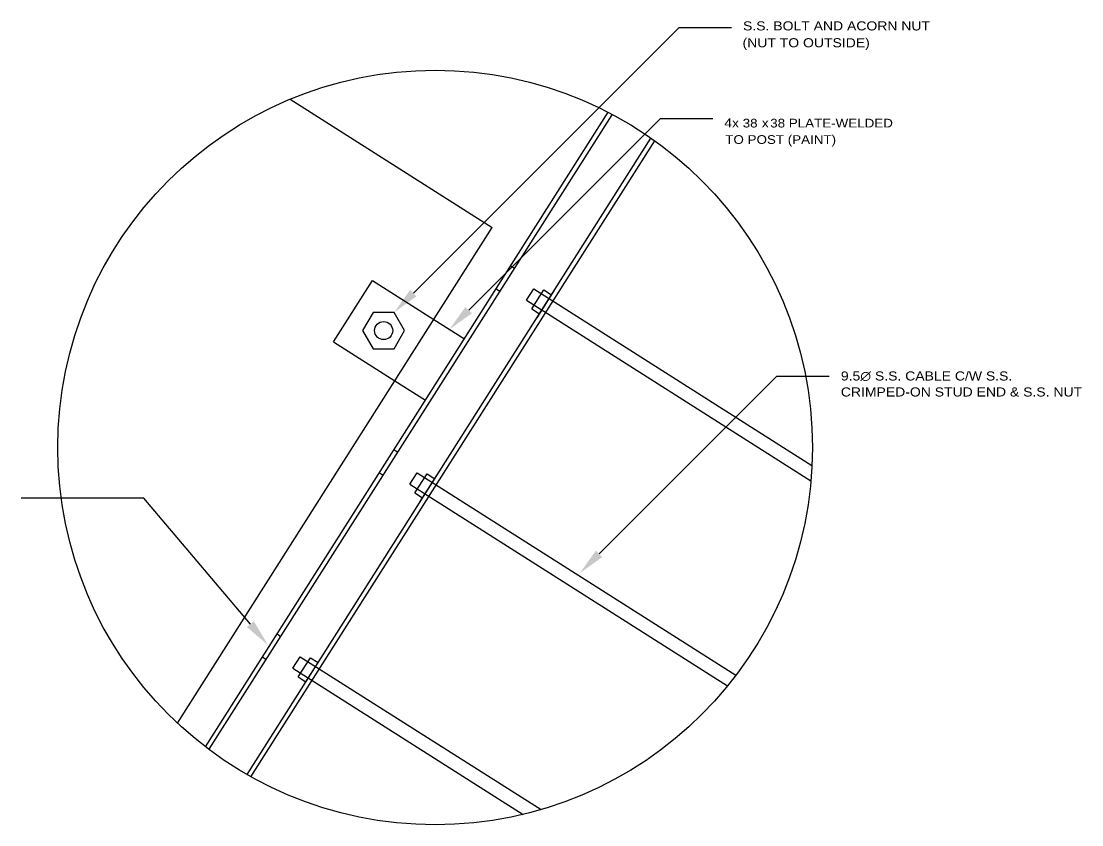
# Model space of a CAD drawing. Header units: inches. Extents: x -54 to 1371, y 14 to 582.
# Drawn here: x 657.84 to 687.04, y 559.66 to 581.78 of the extents above; entities that cross this region are included whole.
import ezdxf

# ---------------------------------------------------------------- set-up
doc = ezdxf.new("R2010")
doc.units = ezdxf.units.IN
doc.header["$MEASUREMENT"] = 0
for name, color, linetype in [('Arch_Section_Handrail', 1, 'Continuous'), ('Dim', 5, 'Continuous'), ('Mleader @ 4', 5, 'Continuous')]:
    doc.layers.add(name, color=color, linetype=linetype)

msp = doc.modelspace()

# ---------------------------------------------------------------- hatches: boundary and pattern name
at = {"layer": 'Mleader @ 4'}
for points in [[(668.72712, 574.2066), (668.1084, 573.76466), (668.55035, 574.38338)], [(670.2506, 573.74081), (669.63188, 573.29887), (670.07382, 573.91759)], [(673.83872, 567.02569), (673.22, 566.58374), (673.66194, 567.20246)], [(664.24608, 565.26082), (664.63468, 564.60728), (664.05513, 565.09946)]]:
    msp.add_hatch(color=256, dxfattribs=at).paths.add_polyline_path(points)

# ---------------------------------------------------------------- linework, layer by layer
at = {"layer": 'Arch_Section_Handrail'}
for p, q in [((665.24595, 579.63603), (670.80758, 576.10591)), ((662.91301, 561.80212), (674.00349, 579.27497)), ((664.16609, 560.97725), (675.28327, 578.49216)), ((662.14287, 562.45482), (670.80758, 576.10591)), ((671.42247, 574.97536), (671.31694, 575.04234)), ((671.02055, 574.34214), (670.91502, 574.40913)), ((671.95494, 574.41471), (679.6138, 569.55343)), ((672.233, 574.38628), (672.44407, 574.2523)), ((671.75452, 574.09895), (679.58497, 569.12875)), ((671.8986, 573.85944), (672.10967, 573.72547)), ((668.20712, 569.90964), (668.10159, 569.97662)), ((667.8052, 569.27642), (667.69967, 569.34341)), ((668.73959, 569.34899), (677.52068, 563.7754)), ((669.01765, 569.32055), (669.22872, 569.18658)), ((668.53917, 569.03323), (677.28846, 563.47982)), ((668.68325, 568.79372), (668.89432, 568.65975)), ((664.88624, 564.9109), (664.99177, 564.84391)), ((664.48432, 564.27769), (664.58986, 564.2107)), ((665.52424, 564.28327), (672.15554, 560.07421)), ((665.8023, 564.25483), (666.01337, 564.12086)), ((665.32382, 563.96751), (671.66393, 559.94327)), ((665.4679, 563.728), (665.67898, 563.59403))]:
    msp.add_line(p, q, dxfattribs=at)
at = {"layer": 'Arch_Section_Handrail', "ltscale": 2}
for p, q in [((663.01855, 561.73513), (674.10903, 579.20798)), ((664.06056, 561.04424), (675.17774, 578.55915)), ((666.43955, 572.95626), (667.51133, 574.64484)), ((667.51133, 574.64484), (669.19991, 573.57305)), ((671.75452, 574.09895), (671.95494, 574.41471)), ((671.8986, 573.85944), (672.233, 574.38628)), ((672.04269, 573.61993), (672.51106, 574.35784)), ((666.43955, 572.95626), (668.12812, 571.88448)), ((668.53917, 569.03323), (668.73959, 569.34899)), ((668.68325, 568.79372), (669.01765, 569.32055)), ((668.82734, 568.55421), (669.29571, 569.29212)), ((665.32382, 563.96751), (665.52424, 564.28327)), ((665.4679, 563.728), (665.8023, 564.25483)), ((665.61199, 563.48849), (666.08036, 564.2264))]:
    msp.add_line(p, q, dxfattribs=at)
at = {"layer": 'Arch_Section_Handrail', "ltscale": 0.1}
for p, q in [((669.19991, 573.57305), (670.04419, 573.03716)), ((668.12812, 571.88448), (668.97241, 571.34859))]:
    msp.add_line(p, q, dxfattribs=at)
msp.add_lwpolyline([(667.53105, 573.76466), (667.24238, 573.26466), (667.53105, 572.76466), (668.1084, 572.76466), (668.39708, 573.26466), (668.1084, 573.76466)], close=True, dxfattribs=at)
msp.add_circle((667.81973, 573.26466), 0.25, dxfattribs=at)
at = {"layer": 'Dim', "ltscale": 0.1}
msp.add_circle((669.23671, 570.04444), 10.38869, dxfattribs=at)
at = {"layer": 'Mleader @ 4'}
for p, q in [((668.63873, 574.29499), (675.95708, 581.61333)), ((675.95708, 581.61333), (677.39708, 581.61333)), ((670.16221, 573.8292), (675.44034, 579.10733)), ((675.44034, 579.10733), (676.88034, 579.10733)), ((673.75033, 567.11407), (678.64995, 572.01369)), ((678.64995, 572.01369), (680.08995, 572.01369)), ((661.21698, 568.65178), (657.84076, 568.65178)), ((664.1506, 565.18014), (661.21698, 568.65178))]:
    msp.add_line(p, q, dxfattribs=at)

# ---------------------------------------------------------------- texts
at = {"layer": 'Mleader @ 4', "width": 1.15}
for s, height, p in [('S.S. BOLT AND ACORN NUT', 0.25, (677.71601, 581.53)), ('(NUT TO OUTSIDE)', 0.25, (677.70231, 581.06571)), ('4x', 0.25, (677.19926, 578.85733)), ('38', 0.239575, (677.70581, 578.85733)), ('38 PLATE-WELDED', 0.2395717, (678.46333, 578.85733)), ('x', 0.25, (678.23059, 578.85733)), ('TO POST (PAINT)', 0.2395717, (677.22722, 578.40546)), ('9.5∅ S.S. CABLE C/W S.S.', 0.25, (680.40887, 571.88988)), ('CRIMPED-ON STUD END & S.S. NUT', 0.25, (680.40887, 571.4494))]:
    msp.add_text(s, height=height, dxfattribs=at).set_placement(p)

doc.saveas('drawing.dxf')
